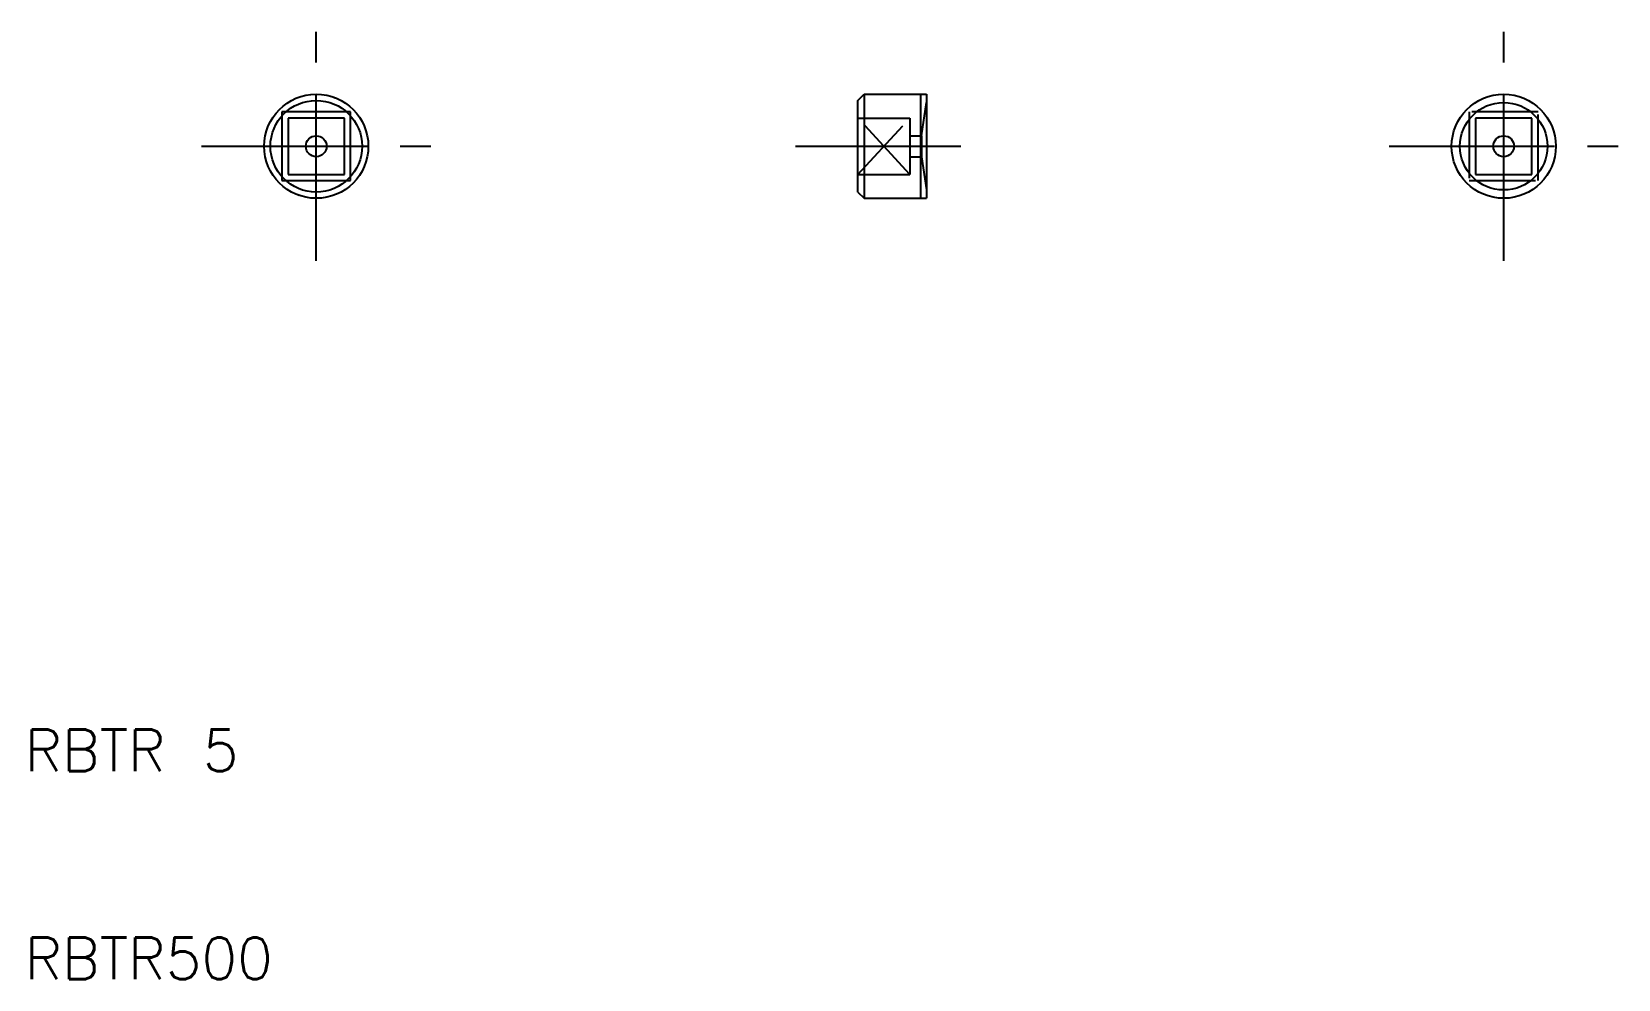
# Model space of a CAD drawing. Extents: x 10.3 to 86.5, y 10 to 55.5.
import ezdxf

# ---------------------------------------------------------------- set-up
doc = ezdxf.new("R2010")
doc.units = 0
doc.header["$LTSCALE"] = 0.25
doc.linetypes.add('CENTER', pattern=[50.8, 31.75, -6.35, 6.35, -6.35])
doc.linetypes.add('DASHED', pattern=[19.05, 12.7, -6.35])
doc.layers.get('0').update_dxf_attribs({"linetype": 'CONTINUOUS'})
doc.layers.add('CENTER', color=1, linetype='CENTER')
doc.styles.get("Standard").update_dxf_attribs({"font": 'txt.shx', "bigfont": 'extfont.shx'})

msp = doc.modelspace()

# ---------------------------------------------------------------- linework, layer by layer
for p, q in [((50, 52.2), (50.3, 52.5)), ((50, 47.8), (50, 52.2)), ((50.3, 52.5), (50.3, 47.5)), ((50.3, 52.5), (53, 52.5)), ((53, 52.5), (53, 47.5)), ((53, 52.5), (53, 47.5)), ((53, 52.5), (53.3, 52.5)), ((53.3, 52.5), (53.3, 47.5)), ((22.35, 51.65), (22.35, 48.35)), ((25.65, 51.65), (22.35, 51.65)), ((22.65, 51.35), (22.65, 48.65)), ((25.35, 51.35), (22.65, 51.35)), ((25.35, 48.65), (25.35, 51.35)), ((25.65, 48.35), (25.65, 51.65)), ((22.35, 48.35), (25.65, 48.35)), ((22.65, 48.65), (25.35, 48.65)), ((50, 47.8), (50.3, 47.5)), ((50.3, 47.5), (53, 47.5)), ((53, 47.5), (53.3, 47.5))]:
    msp.add_line(p, q)
at = {"color": 3, "linetype": 'DASHED'}
for p, q in [((53.05, 50.5), (53.3, 52.1)), ((50, 48.65), (52.5, 51.35)), ((52.5, 48.65), (50, 51.35)), ((50, 51.35), (52.5, 51.35)), ((52.5, 51.35), (52.5, 48.65)), ((79.35, 51.65), (79.35, 48.35)), ((82.65, 51.65), (79.35, 51.65)), ((79.65, 51.35), (79.65, 48.65)), ((82.35, 51.35), (79.65, 51.35)), ((82.35, 48.65), (82.35, 51.35)), ((82.65, 48.35), (82.65, 51.65)), ((52.5, 50.5), (53.05, 50.5)), ((53.05, 50.5), (53.05, 49.5)), ((52.5, 49.5), (53.05, 49.5)), ((53.05, 49.5), (53.3, 47.9)), ((50, 48.65), (52.5, 48.65)), ((79.35, 48.35), (82.65, 48.35)), ((79.65, 48.65), (82.35, 48.65))]:
    msp.add_line(p, q, dxfattribs=at)
msp.add_circle((24, 50), 2.5, dxfattribs=at)
for centre, radius in [((24, 50), 2.5), ((24, 50), 2.2), ((81, 50), 2.5), ((81, 50), 2.5), ((81, 50), 2.1), ((24, 50), 0.5), ((81, 50), 0.5)]:
    msp.add_circle(centre, radius)
at = {"layer": 'CENTER', "color": 1, "linetype": 'CENTER'}
for p, q in [((24, 44.5), (24, 55.5)), ((81, 44.5), (81, 55.5)), ((18.5, 50), (29.5, 50)), ((47, 50), (56.3, 50)), ((75.5, 50), (86.5, 50))]:
    msp.add_line(p, q, dxfattribs=at)

# ---------------------------------------------------------------- texts
for s, p in [('RBTR 5', (10, 20)), ('RBTR500', (10, 10))]:
    msp.add_text(s, height=2).set_placement(p)

doc.saveas('drawing.dxf')
